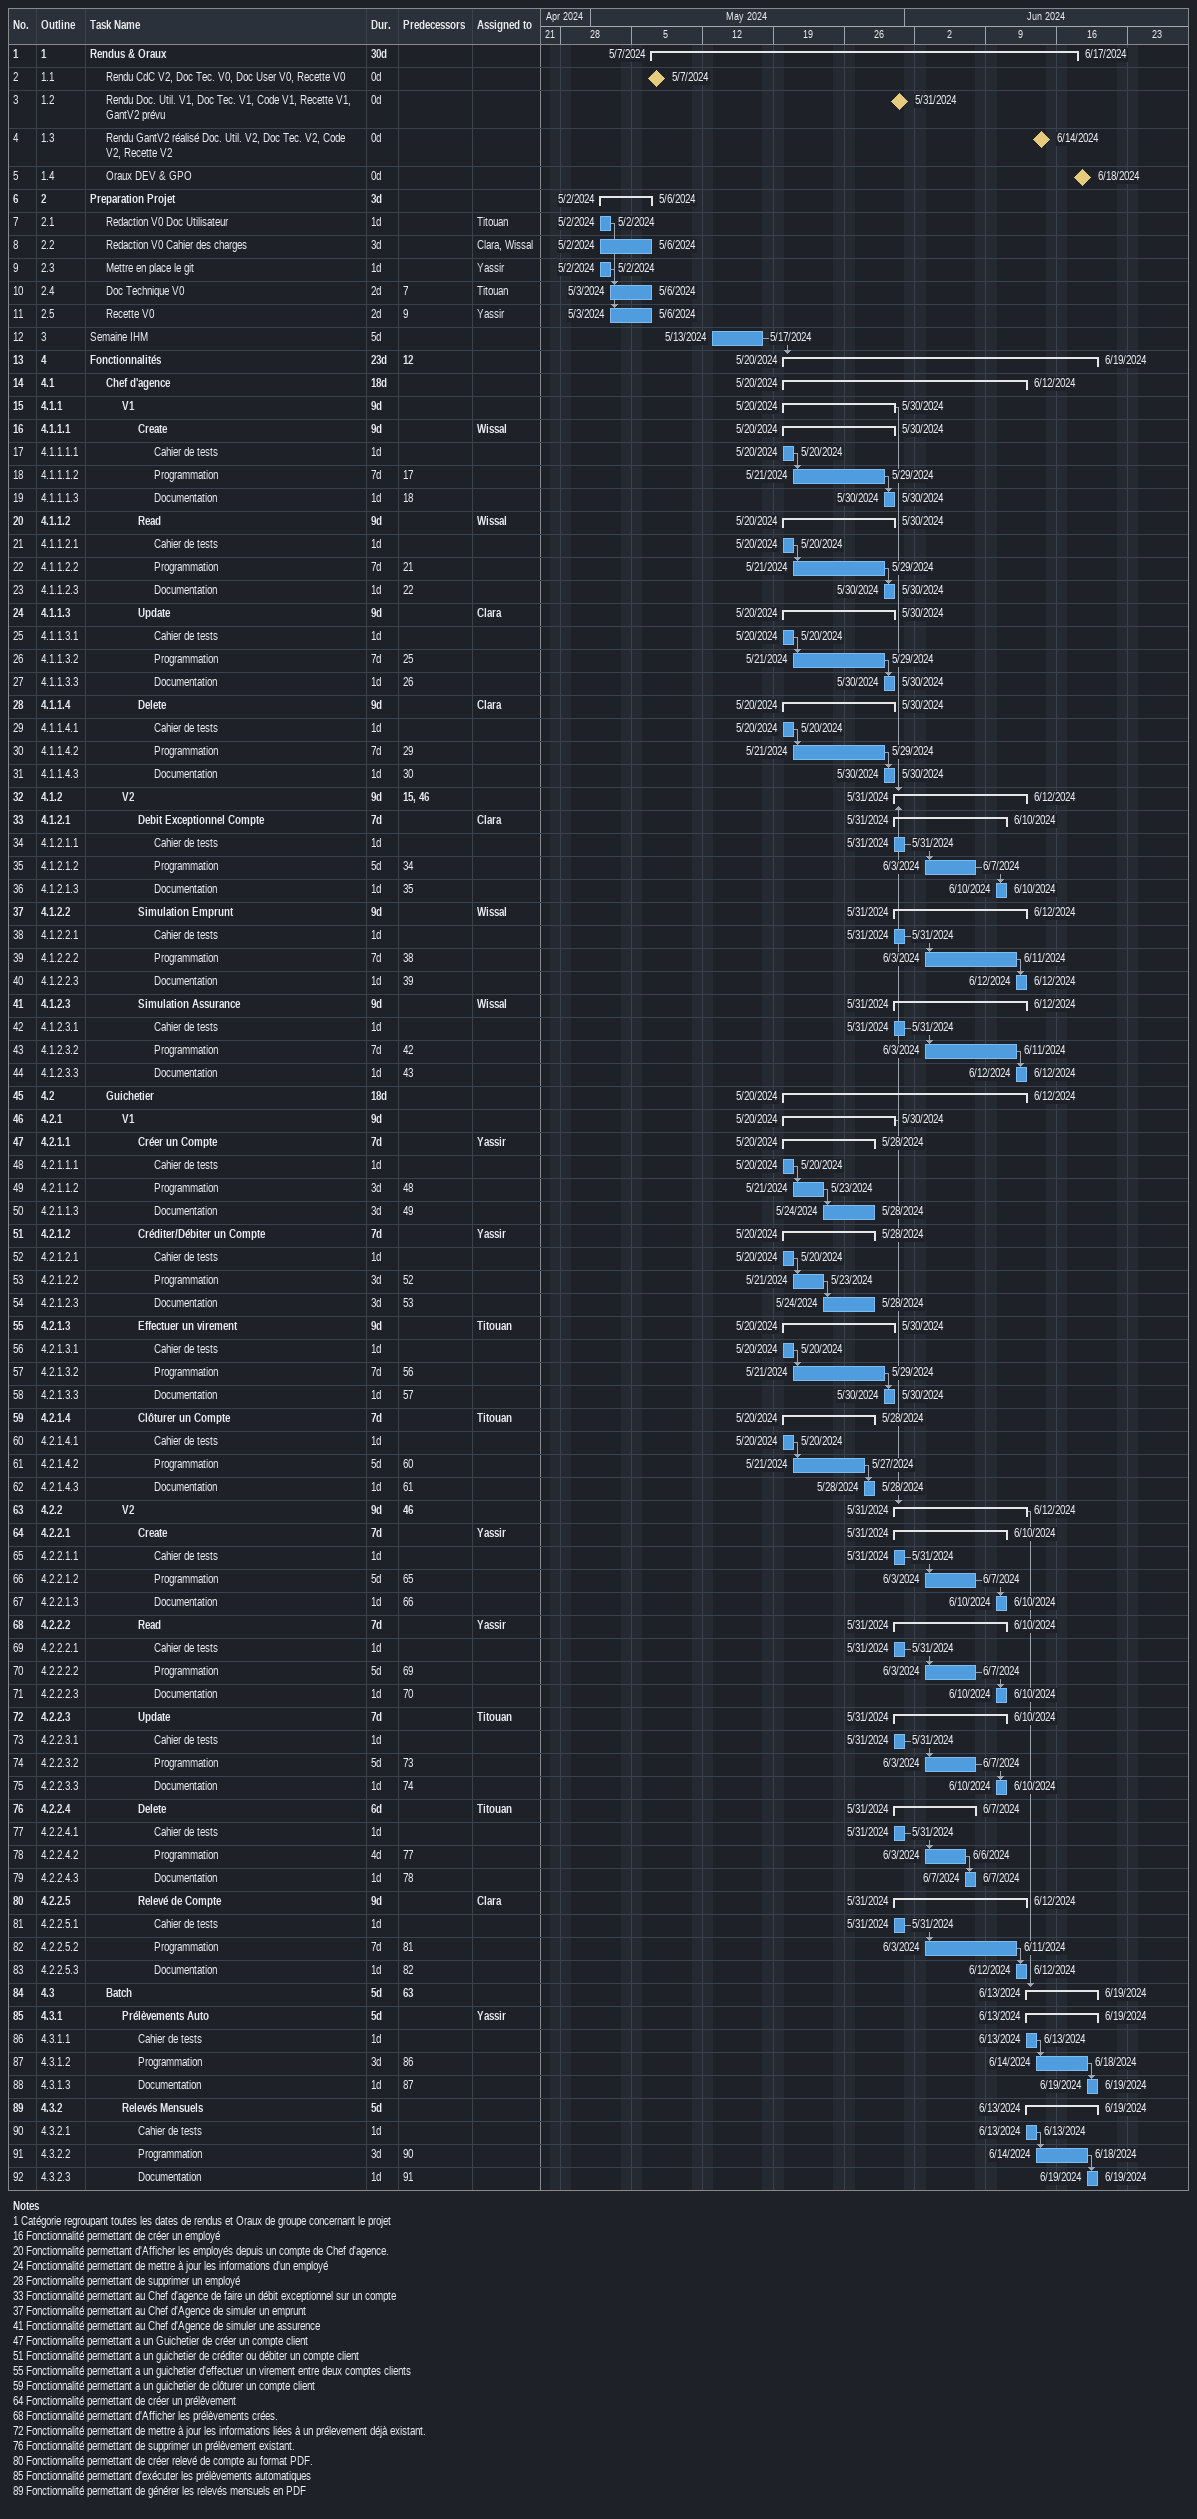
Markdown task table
| ID | WBS | Task | Duration | Start | Finish | Predecessors | Resources |
|---|---|---|---|---|---|---|---|
| 1 | 1 | **Rendus & Oraux** | 30d | 2024-05-07 | 2024-06-17 |  |  |
| 2 | 1.1 | Rendu CdC V2, Doc Tec. V0, Doc User V0, Recette V0 | 0d | 2024-05-07 | 2024-05-07 |  |  |
| 3 | 1.2 | Rendu Doc. Util. V1, Doc Tec. V1, Code V1, Recette V1, GantV2 prévu | 0d | 2024-05-31 | 2024-05-31 |  |  |
| 4 | 1.3 | Rendu GantV2 réalisé Doc. Util. V2, Doc Tec. V2, Code V2, Recette V2 | 0d | 2024-06-14 | 2024-06-14 |  |  |
| 5 | 1.4 | Oraux DEV & GPO | 0d | 2024-06-18 | 2024-06-18 |  |  |
| 6 | 2 | **Preparation Projet** | 3d | 2024-05-02 | 2024-05-06 |  |  |
| 7 | 2.1 | Redaction V0 Doc Utilisateur | 1d | 2024-05-02 | 2024-05-02 |  | Titouan |
| 8 | 2.2 | Redaction V0 Cahier des charges | 3d | 2024-05-02 | 2024-05-06 |  | Clara, Wissal |
| 9 | 2.3 | Mettre en place le git | 1d | 2024-05-02 | 2024-05-02 |  | Yassir |
| 10 | 2.4 | Doc Technique V0 | 2d | 2024-05-03 | 2024-05-06 | 7 | Titouan |
| 11 | 2.5 | Recette V0 | 2d | 2024-05-03 | 2024-05-06 | 9 | Yassir |
| 12 | 3 | Semaine IHM | 5d | 2024-05-13 | 2024-05-17 |  |  |
| 13 | 4 | **Fonctionnalités** | 23d | 2024-05-20 | 2024-06-19 | 12 |  |
| 14 | 4.1 | **Chef d'agence** | 18d | 2024-05-20 | 2024-06-12 |  |  |
| 15 | 4.1.1 | **V1** | 9d | 2024-05-20 | 2024-05-30 |  |  |
| 16 | 4.1.1.1 | **Create** | 9d | 2024-05-20 | 2024-05-30 |  | Wissal |
| 17 | 4.1.1.1.1 | Cahier de tests | 1d | 2024-05-20 | 2024-05-20 |  |  |
| 18 | 4.1.1.1.2 | Programmation | 7d | 2024-05-21 | 2024-05-29 | 17 |  |
| 19 | 4.1.1.1.3 | Documentation | 1d | 2024-05-30 | 2024-05-30 | 18 |  |
| 20 | 4.1.1.2 | **Read** | 9d | 2024-05-20 | 2024-05-30 |  | Wissal |
| 21 | 4.1.1.2.1 | Cahier de tests | 1d | 2024-05-20 | 2024-05-20 |  |  |
| 22 | 4.1.1.2.2 | Programmation | 7d | 2024-05-21 | 2024-05-29 | 21 |  |
| 23 | 4.1.1.2.3 | Documentation | 1d | 2024-05-30 | 2024-05-30 | 22 |  |
| 24 | 4.1.1.3 | **Update** | 9d | 2024-05-20 | 2024-05-30 |  | Clara |
| 25 | 4.1.1.3.1 | Cahier de tests | 1d | 2024-05-20 | 2024-05-20 |  |  |
| 26 | 4.1.1.3.2 | Programmation | 7d | 2024-05-21 | 2024-05-29 | 25 |  |
| 27 | 4.1.1.3.3 | Documentation | 1d | 2024-05-30 | 2024-05-30 | 26 |  |
| 28 | 4.1.1.4 | **Delete** | 9d | 2024-05-20 | 2024-05-30 |  | Clara |
| 29 | 4.1.1.4.1 | Cahier de tests | 1d | 2024-05-20 | 2024-05-20 |  |  |
| 30 | 4.1.1.4.2 | Programmation | 7d | 2024-05-21 | 2024-05-29 | 29 |  |
| 31 | 4.1.1.4.3 | Documentation | 1d | 2024-05-30 | 2024-05-30 | 30 |  |
| 32 | 4.1.2 | **V2** | 9d | 2024-05-31 | 2024-06-12 | 15, 46 |  |
| 33 | 4.1.2.1 | **Debit Exceptionnel Compte** | 7d | 2024-05-31 | 2024-06-10 |  | Clara |
| 34 | 4.1.2.1.1 | Cahier de tests | 1d | 2024-05-31 | 2024-05-31 |  |  |
| 35 | 4.1.2.1.2 | Programmation | 5d | 2024-06-03 | 2024-06-07 | 34 |  |
| 36 | 4.1.2.1.3 | Documentation | 1d | 2024-06-10 | 2024-06-10 | 35 |  |
| 37 | 4.1.2.2 | **Simulation Emprunt** | 9d | 2024-05-31 | 2024-06-12 |  | Wissal |
| 38 | 4.1.2.2.1 | Cahier de tests | 1d | 2024-05-31 | 2024-05-31 |  |  |
| 39 | 4.1.2.2.2 | Programmation | 7d | 2024-06-03 | 2024-06-11 | 38 |  |
| 40 | 4.1.2.2.3 | Documentation | 1d | 2024-06-12 | 2024-06-12 | 39 |  |
| 41 | 4.1.2.3 | **Simulation Assurance** | 9d | 2024-05-31 | 2024-06-12 |  | Wissal |
| 42 | 4.1.2.3.1 | Cahier de tests | 1d | 2024-05-31 | 2024-05-31 |  |  |
| 43 | 4.1.2.3.2 | Programmation | 7d | 2024-06-03 | 2024-06-11 | 42 |  |
| 44 | 4.1.2.3.3 | Documentation | 1d | 2024-06-12 | 2024-06-12 | 43 |  |
| 45 | 4.2 | **Guichetier** | 18d | 2024-05-20 | 2024-06-12 |  |  |
| 46 | 4.2.1 | **V1** | 9d | 2024-05-20 | 2024-05-30 |  |  |
| 47 | 4.2.1.1 | **Créer un Compte** | 7d | 2024-05-20 | 2024-05-28 |  | Yassir |
| 48 | 4.2.1.1.1 | Cahier de tests | 1d | 2024-05-20 | 2024-05-20 |  |  |
| 49 | 4.2.1.1.2 | Programmation | 3d | 2024-05-21 | 2024-05-23 | 48 |  |
| 50 | 4.2.1.1.3 | Documentation | 3d | 2024-05-24 | 2024-05-28 | 49 |  |
| 51 | 4.2.1.2 | **Créditer/Débiter un Compte** | 7d | 2024-05-20 | 2024-05-28 |  | Yassir |
| 52 | 4.2.1.2.1 | Cahier de tests | 1d | 2024-05-20 | 2024-05-20 |  |  |
| 53 | 4.2.1.2.2 | Programmation | 3d | 2024-05-21 | 2024-05-23 | 52 |  |
| 54 | 4.2.1.2.3 | Documentation | 3d | 2024-05-24 | 2024-05-28 | 53 |  |
| 55 | 4.2.1.3 | **Effectuer un virement** | 9d | 2024-05-20 | 2024-05-30 |  | Titouan |
| 56 | 4.2.1.3.1 | Cahier de tests | 1d | 2024-05-20 | 2024-05-20 |  |  |
| 57 | 4.2.1.3.2 | Programmation | 7d | 2024-05-21 | 2024-05-29 | 56 |  |
| 58 | 4.2.1.3.3 | Documentation | 1d | 2024-05-30 | 2024-05-30 | 57 |  |
| 59 | 4.2.1.4 | **Clôturer un Compte** | 7d | 2024-05-20 | 2024-05-28 |  | Titouan |
| 60 | 4.2.1.4.1 | Cahier de tests | 1d | 2024-05-20 | 2024-05-20 |  |  |
| 61 | 4.2.1.4.2 | Programmation | 5d | 2024-05-21 | 2024-05-27 | 60 |  |
| 62 | 4.2.1.4.3 | Documentation | 1d | 2024-05-28 | 2024-05-28 | 61 |  |
| 63 | 4.2.2 | **V2** | 9d | 2024-05-31 | 2024-06-12 | 46 |  |
| 64 | 4.2.2.1 | **Create** | 7d | 2024-05-31 | 2024-06-10 |  | Yassir |
| 65 | 4.2.2.1.1 | Cahier de tests | 1d | 2024-05-31 | 2024-05-31 |  |  |
| 66 | 4.2.2.1.2 | Programmation | 5d | 2024-06-03 | 2024-06-07 | 65 |  |
| 67 | 4.2.2.1.3 | Documentation | 1d | 2024-06-10 | 2024-06-10 | 66 |  |
| 68 | 4.2.2.2 | **Read** | 7d | 2024-05-31 | 2024-06-10 |  | Yassir |
| 69 | 4.2.2.2.1 | Cahier de tests | 1d | 2024-05-31 | 2024-05-31 |  |  |
| 70 | 4.2.2.2.2 | Programmation | 5d | 2024-06-03 | 2024-06-07 | 69 |  |
| 71 | 4.2.2.2.3 | Documentation | 1d | 2024-06-10 | 2024-06-10 | 70 |  |
| 72 | 4.2.2.3 | **Update** | 7d | 2024-05-31 | 2024-06-10 |  | Titouan |
| 73 | 4.2.2.3.1 | Cahier de tests | 1d | 2024-05-31 | 2024-05-31 |  |  |
| 74 | 4.2.2.3.2 | Programmation | 5d | 2024-06-03 | 2024-06-07 | 73 |  |
| 75 | 4.2.2.3.3 | Documentation | 1d | 2024-06-10 | 2024-06-10 | 74 |  |
| 76 | 4.2.2.4 | **Delete** | 6d | 2024-05-31 | 2024-06-07 |  | Titouan |
| 77 | 4.2.2.4.1 | Cahier de tests | 1d | 2024-05-31 | 2024-05-31 |  |  |
| 78 | 4.2.2.4.2 | Programmation | 4d | 2024-06-03 | 2024-06-06 | 77 |  |
| 79 | 4.2.2.4.3 | Documentation | 1d | 2024-06-07 | 2024-06-07 | 78 |  |
| 80 | 4.2.2.5 | **Relevé de Compte** | 9d | 2024-05-31 | 2024-06-12 |  | Clara |
| 81 | 4.2.2.5.1 | Cahier de tests | 1d | 2024-05-31 | 2024-05-31 |  |  |
| 82 | 4.2.2.5.2 | Programmation | 7d | 2024-06-03 | 2024-06-11 | 81 |  |
| 83 | 4.2.2.5.3 | Documentation | 1d | 2024-06-12 | 2024-06-12 | 82 |  |
| 84 | 4.3 | **Batch** | 5d | 2024-06-13 | 2024-06-19 | 63 |  |
| 85 | 4.3.1 | **Prélèvements Auto** | 5d | 2024-06-13 | 2024-06-19 |  | Yassir |
| 86 | 4.3.1.1 | Cahier de tests | 1d | 2024-06-13 | 2024-06-13 |  |  |
| 87 | 4.3.1.2 | Programmation | 3d | 2024-06-14 | 2024-06-18 | 86 |  |
| 88 | 4.3.1.3 | Documentation | 1d | 2024-06-19 | 2024-06-19 | 87 |  |
| 89 | 4.3.2 | **Relevés Mensuels** | 5d | 2024-06-13 | 2024-06-19 |  |  |
| 90 | 4.3.2.1 | Cahier de tests | 1d | 2024-06-13 | 2024-06-13 |  |  |
| 91 | 4.3.2.2 | Programmation | 3d | 2024-06-14 | 2024-06-18 | 90 |  |
| 92 | 4.3.2.3 | Documentation | 1d | 2024-06-19 | 2024-06-19 | 91 |  |

Notes
- 1: Catégorie regroupant toutes les dates de rendus et Oraux de groupe concernant le projet
- 16: Fonctionnalité permettant de créer un employé
- 20: Fonctionnalité permettant d'Afficher les employés depuis un compte de Chef d'agence.
- 24: Fonctionnalité permettant de mettre à jour les informations d'un employé
- 28: Fonctionnalité permettant de supprimer un employé
- 33: Fonctionnalité permettant au Chef d'agence de faire un débit exceptionnel sur un compte
- 37: Fonctionnalité permettant au Chef d'Agence de simuler un emprunt
- 41: Fonctionnalité permettant au Chef d'Agence de simuler une assurence
- 47: Fonctionnalité permettant a un Guichetier de créer un compte client
- 51: Fonctionnalité permettant a un guichetier de créditer ou débiter un compte client
- 55: Fonctionnalité permettant a un guichetier d'effectuer un virement entre deux comptes clients
- 59: Fonctionnalité permettant a un guichetier de clôturer un compte client
- 64: Fonctionnalité permettant de créer un prélèvement
- 68: Fonctionnalité permettant d'Afficher les prélèvements crées.
- 72: Fonctionnalité permettant de mettre à jour les informations liées à un prélevement déjà existant.
- 76: Fonctionnalité permettant de supprimer un prélèvement existant.
- 80: Fonctionnalité permettant de créer relevé de compte au format PDF.
- 85: Fonctionnalité permettant d'exécuter les prélèvements automatiques
- 89: Fonctionnalité permettant de générer les relevés mensuels en PDF
